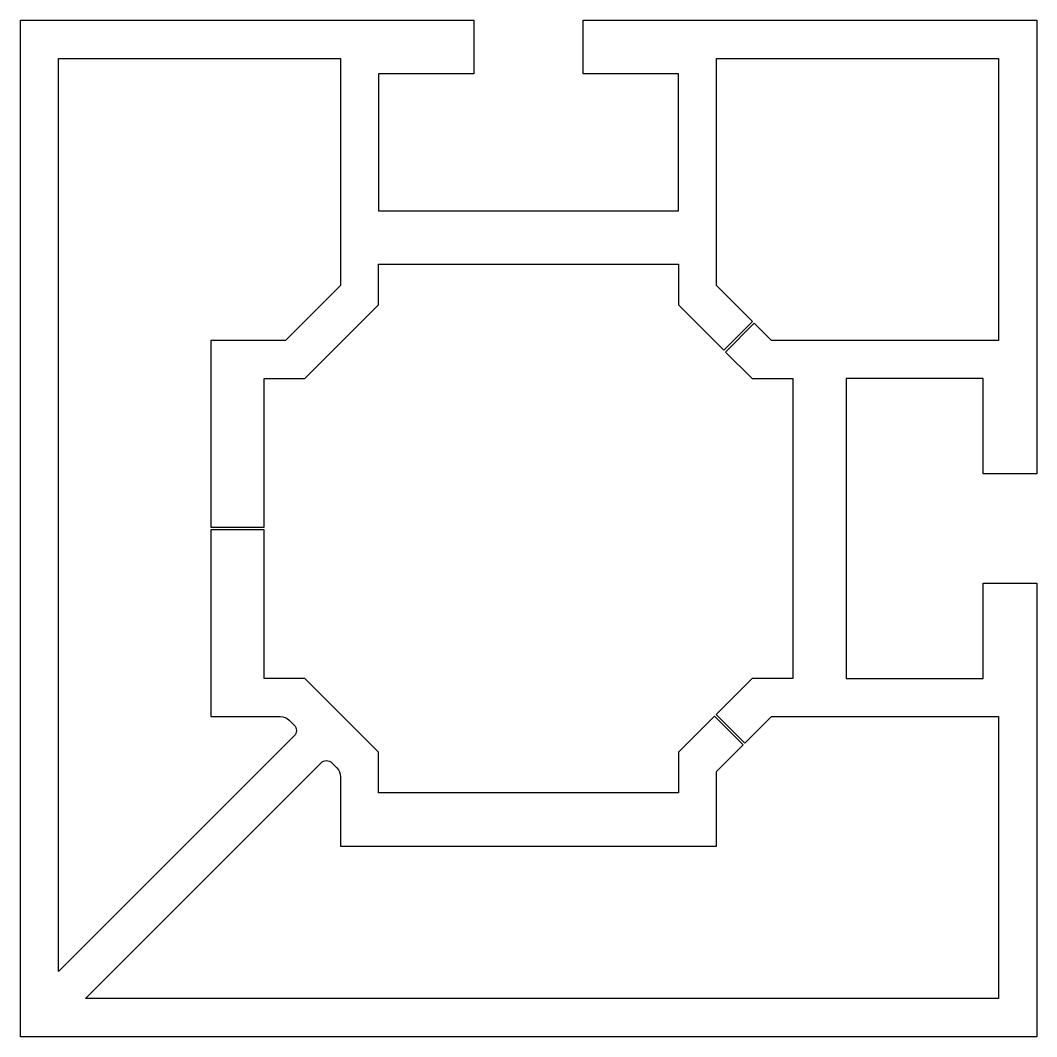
# Model space of a CAD drawing. Header units: millimetres. Extents: x -20.1 to 19.9, y -20 to 20.
import ezdxf

# ---------------------------------------------------------------- set-up
doc = ezdxf.new("R2010")
doc.units = ezdxf.units.MM
doc.header["$LTSCALE"] = 0.0125
doc.layers.add('Profil', color=7, linetype='Continuous')

msp = doc.modelspace()

# ---------------------------------------------------------------- linework, layer by layer
at = {"layer": 'Profil'}
msp.add_lwpolyline([(-20.134, -19.99), (-20.134, -0.163), (-20.134, 20.01), (-2.284, 20.01), (-2.284, 17.91), (-6.034, 17.91), (-6.034, 12.51), (5.766, 12.51), (5.766, 17.91), (2.016, 17.91), (2.016, 20.01), (19.866, 20.01), (19.866, 2.16), (17.766, 2.16), (17.766, 5.91), (12.366, 5.91), (12.366, -5.89), (17.766, -5.89), (17.766, -2.14), (19.866, -2.14), (19.866, -19.99), (-0.308, -19.99)], close=True, dxfattribs=at)
msp.add_lwpolyline([(7.62, 6.956), (8.666, 5.91), (10.266, 5.91), (10.266, -5.89), (8.666, -5.89), (7.251, -7.305), (8.382, -8.436), (9.428, -7.39), (18.366, -7.39), (18.366, -18.49), (-0.308, -18.49), (-17.574, -18.49), (-8.298, -9.214, -0.414214), (-7.873, -9.214), (-7.681, -9.407, -0.198912), (-7.534, -9.76), (-7.534, -12.49), (7.266, -12.49), (7.266, -9.553), (8.312, -8.507), (7.18, -7.376), (5.766, -8.79), (5.766, -10.39), (-6.034, -10.39), (-6.034, -8.79), (-8.934, -5.89), (-10.534, -5.89), (-10.534, -0.04), (-12.634, -0.04), (-12.634, -7.39), (-9.904, -7.39, -0.198912), (-9.551, -7.537), (-9.358, -7.729, -0.414214), (-9.358, -8.153), (-18.634, -17.43), (-18.634, -0.163), (-18.634, 18.51), (-7.534, 18.51), (-7.534, 9.572), (-9.697, 7.41), (-12.634, 7.41), (-12.634, 0.06), (-10.534, 0.06), (-10.534, 5.91), (-8.934, 5.91), (-6.034, 8.81), (-6.034, 10.41), (5.766, 10.41), (5.766, 8.81), (7.549, 7.026), (8.68, 8.158), (7.266, 9.572), (7.266, 18.51), (18.366, 18.51), (18.366, 7.41), (9.428, 7.41), (8.751, 8.087)], format="xyb", close=True, dxfattribs=at)

doc.saveas('drawing.dxf')
